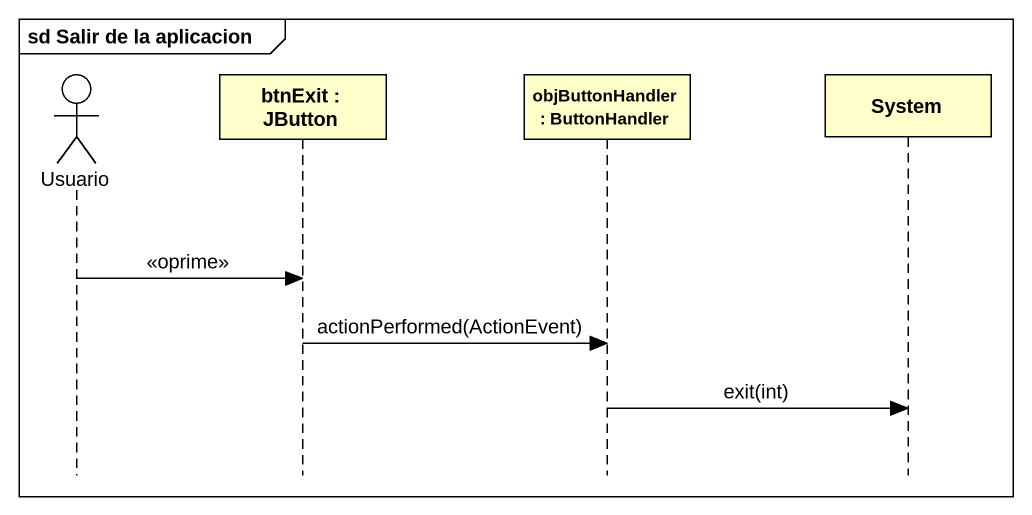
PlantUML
@startuml
mainframe sd Salir de la aplicacion
hide footbox
actor Usuario
participant "btnExit : JButton" as btnExit
participant "objButtonHandler : ButtonHandler" as objButtonHandler
participant System

Usuario -> btnExit : <<oprime>>
btnExit -> objButtonHandler : actionPerformed(ActionEvent)
objButtonHandler -> System : exit(int)
@enduml
